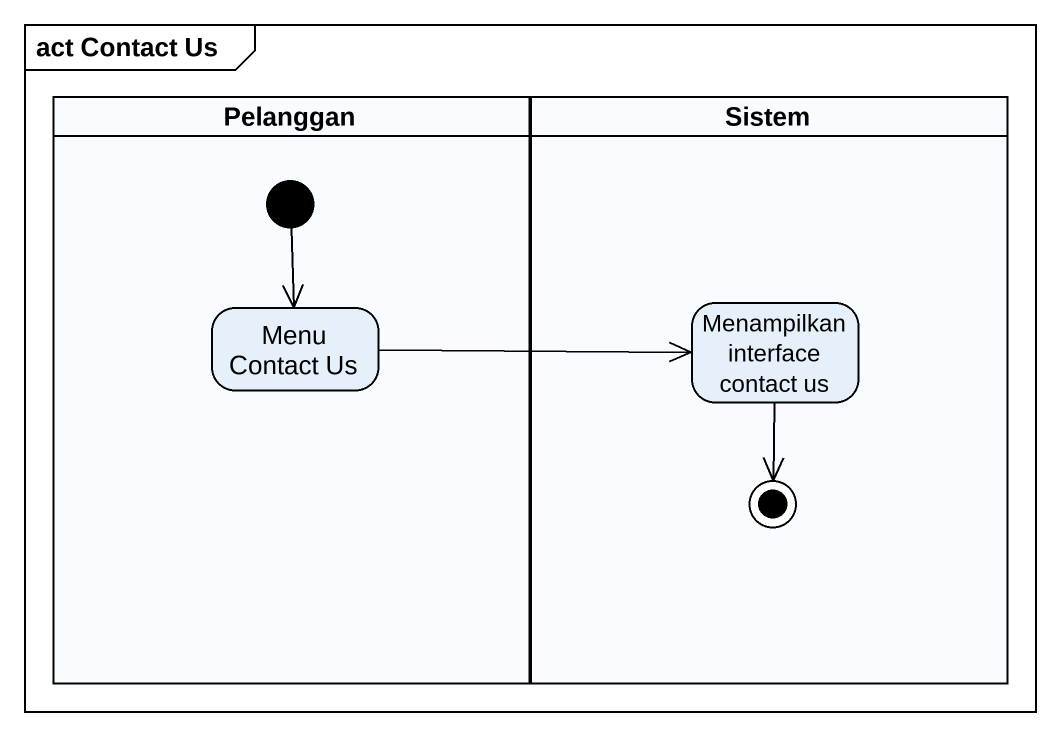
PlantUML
@startuml
mainframe act Contact Us
hide empty description
state Pelanggan <<partition>> {
  state "Menu Contact Us" as Menu_Contact_Us
  [*] --> Menu_Contact_Us
}
state Sistem <<partition>> {
  state "Menampilkan interface contact us" as Menampilkan_interface
  Menampilkan_interface --> [*]
}
Menu_Contact_Us -right-> Menampilkan_interface
@enduml
